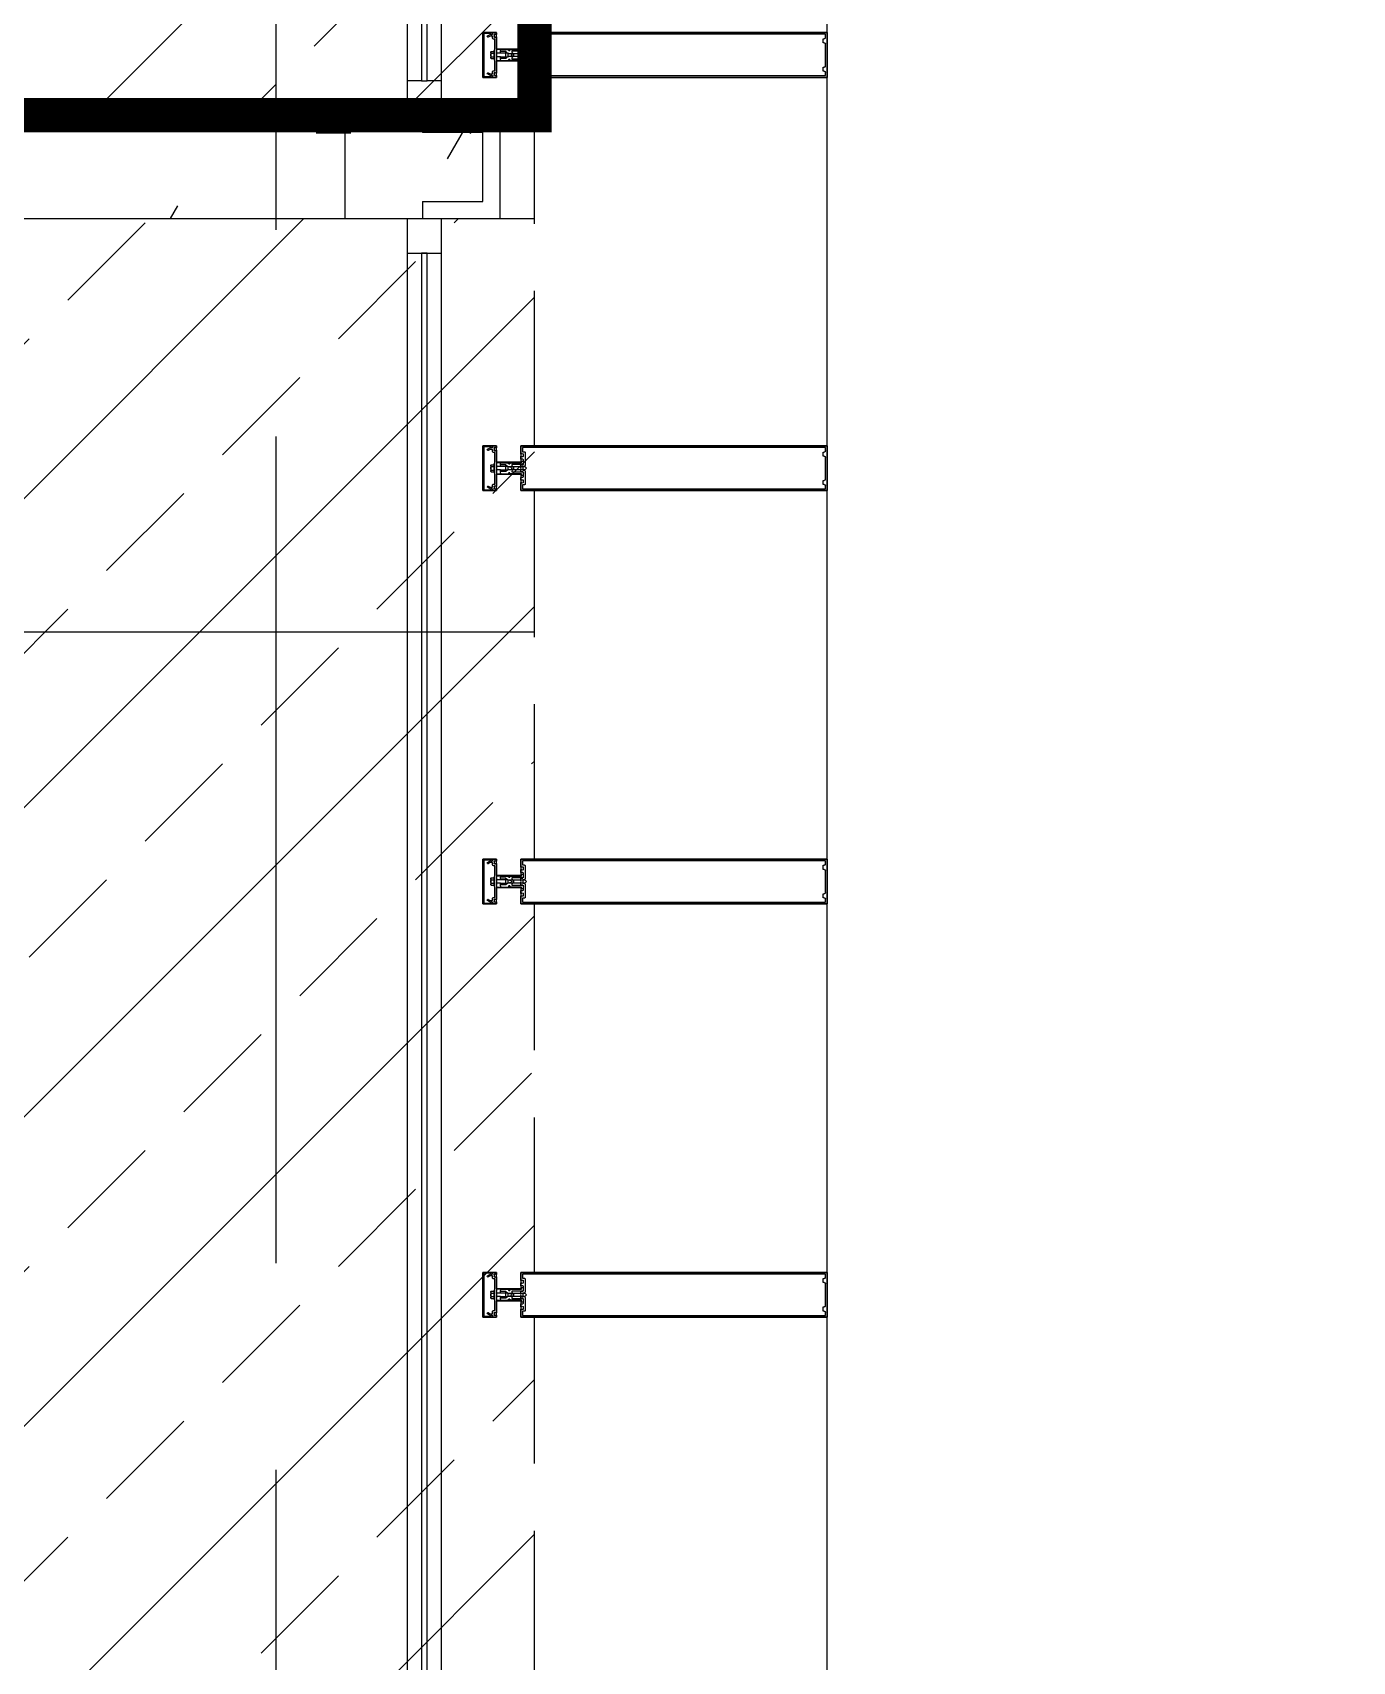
# Model space of a CAD drawing. Header units: millimetres. Extents: x -92759 to 184353, y -15225 to 86714.
# Drawn here: x 72347 to 74264, y 16021 to 18386 of the extents above; entities that cross this region are included whole.
import ezdxf

# ---------------------------------------------------------------- set-up
doc = ezdxf.new("R2010")
doc.units = ezdxf.units.MM
for name, pattern in [('HIDDEN', [0.375, 0.25, -0.125]), ('IDA - Grid Line', [2100, 1200, -300, 300, -300]), ('IDA - Hidden 065', [322.5, 225, -97.5])]:
    doc.linetypes.add(name, pattern=pattern)
for name, color, linetype in [('0-1', 9, 'Continuous'), ('A-_CLADMULN_E', 8, 'Continuous'), ('A-_DETA----_E-9', 8, 'IDA - Hidden 065'), ('A-_DETA----_ED', 8, 'Continuous'), ('A-_FLOR----_E', 8, 'Continuous'), ('A-_WALL----_E', 8, 'Continuous'), ('A-_WALL----_H', 8, 'Continuous'), ('A-_WALL----_H-1', 9, 'Continuous'), ('A-_WALLPRTN_E', 8, 'Continuous'), ('A-_WIND----_E', 8, 'Continuous'), ('A-PATT-CONC', 8, 'Continuous'), ('E-legend', 1, 'Continuous'), ('M-_SANIFIXR_E', 9, 'Continuous')]:
    doc.layers.add(name, color=color, linetype=linetype)
for name, color, linetype, true_color in [('A-_DETA----_ED-11', 9, 'Continuous', 0x808080), ('A-_WALL----_H-3', 9, 'Continuous', 0x808080), ('S-_ANOTGRID_E-1', 9, 'IDA - Grid Line', 0x808080)]:
    doc.layers.add(name, color=color, linetype=linetype, true_color=true_color)
doc.layers.add('HFI 9MM FPB', color=94, linetype='Continuous', lineweight=5)

# ---------------------------------------------------------------- blocks, each defined once
blk = doc.blocks.new('1599_FURN_RHH_BLK8 _NEW__2ND STY_dwg-10261561-BLK8_RHH_2ND STOREY PLAN')
at = {"layer": '0-1', "color": 8}
blk.add_lwpolyline([(-19299.8, -61225.1), (-19299.8, -61825.1), (-17224.8, -61825.1)], dxfattribs=at)
blk = doc.blocks.new('Rectangular Mullion - 500L X 65D mm-10416835-BLK8_RHH_2ND STOREY PLAN')
at = {"layer": 'A-_DETA----_ED'}
for p, q in [((32.5, 463), (-32.5, 463)), ((-32.5, 463), (-32.5, 18)), ((-30, 460.5), (-25.1, 460.5)), ((-30, 20.5), (-30, 460.5)), ((-23.6, 458.9), (-23.6, 457.4)), ((-23.6, 457.4), (-17.7, 457.4)), ((-17.7, 457.4), (-17.7, 458.9)), ((-16.1, 460.5), (16.1, 460.5)), ((17.7, 458.9), (17.7, 457.4)), ((17.7, 457.4), (23.6, 457.4)), ((23.6, 457.4), (23.6, 458.9)), ((25.1, 460.5), (30, 460.5)), ((30, 460.5), (30, 20.5)), ((32.5, 18), (32.5, 463)), ((-4.1, 24.3), (-23.2, 24.3)), ((23.2, 24.3), (4.1, 24.3)), ((-32.5, 18), (-21, 18)), ((-24, 20.5), (-30, 20.5)), ((-24, 23.6), (-24, 20.5)), ((-20.2, 21.8), (-17.9, 21.8)), ((-17.1, 18), (-13.8, 18)), ((-13.1, 18.8), (-13.1, 21)), ((-12.3, 21.8), (-5.9, 21.8)), ((-10.5, 21.8), (-10.5, 19.9)), ((-9.7, 19.2), (-8, 19.2)), ((-8, 19.2), (-8, 2.5)), ((-8, -11.6), (-8, 0)), ((-7.7, 2.2), (-6.7, 2.2)), ((-6.7, 0.3), (-7.7, 0.3)), ((-6.4, 2), (-6.4, 0.6)), ((-5.4, 5.1), (-5.4, 20.3)), ((-3.5, 5.1), (-5.4, 5.1)), ((-5.1, 21), (-5.1, 18.8)), ((-4.3, 18), (-0.8, 18)), ((-2.6, 21.3), (-2.6, 22.8)), ((2.6, 21.3), (-2.6, 21.3)), ((-2.5, -1.3), (-1.1, 4.3)), ((-0.8, 18), (0, 18.8)), ((0, 18.8), (0.8, 18)), ((0.8, 18), (4.3, 18)), ((1.1, 4.3), (2.5, -1.3)), ((2.6, 22.8), (2.6, 21.3)), ((5.4, 5.1), (3.5, 5.1)), ((5.1, 18.8), (5.1, 21)), ((5.4, 20.3), (5.4, 5.1)), ((5.9, 21.8), (12.3, 21.8)), ((6.4, 0.6), (6.4, 2)), ((6.7, 2.2), (7.7, 2.2)), ((7.7, 0.3), (6.7, 0.3)), ((8, 19.2), (9.7, 19.2)), ((8, 2.5), (8, 19.2)), ((8, -11.6), (8, 0)), ((10.5, 19.9), (10.5, 21.8)), ((13.1, 21), (13.1, 18.8)), ((13.8, 18), (17.1, 18)), ((17.9, 21.8), (20.2, 21.8)), ((21, 18), (32.5, 18)), ((24, 20.5), (24, 23.6)), ((30, 20.5), (24, 20.5)), ((-32.5, -17.5), (-32.5, -22.2)), ((-29.9, -17), (-32, -17)), ((-31.7, -23), (-30.7, -23)), ((-30.5, -23.2), (-31, -23.2)), ((-26.8, -20.8), (-29, -20.8)), ((-27.4, -23), (-24.5, -23)), ((-27.4, -26.4), (-27.4, -23)), ((-5.7, -17), (-25.9, -17)), ((-23, -19.5), (-8.3, -19.5)), ((-23, -21.5), (-23, -19.5)), ((-8.3, -19.5), (-7.6, -20.2)), ((-6.9, -11.6), (-8, -11.6)), ((-0.4, -20.2), (-7.6, -20.2)), ((-6.9, -11.6), (-6.6, -12)), ((-6.6, -12), (-6.2, -11.6)), ((-6.2, -11.6), (-4.3, -11.6)), ((-5.3, -16.6), (-5.7, -17)), ((-5, -17), (-5.3, -16.6)), ((5, -17), (-5, -17)), ((-2.4, -0.9), (-4.9, -3.8)), ((-4.9, -3.8), (4.9, -3.8)), ((-4.9, -3.8), (-4.9, -11.6)), ((-4.3, -11.6), (-3.9, -12)), ((-3.9, -12), (-3.6, -11.6)), ((-3.6, -11.6), (-2.5, -11.6)), ((-2.5, -11.6), (-2.5, -1.1)), ((2.4, -0.9), (-2.4, -0.9)), ((-0.4, -20.2), (0, -19.8)), ((0, -19.8), (0.4, -20.2)), ((7.6, -20.2), (0.4, -20.2)), ((4.9, -3.8), (2.4, -0.9)), ((2.5, -1.3), (2.5, -11.6)), ((2.5, -11.6), (3.6, -11.6)), ((3.6, -11.6), (3.9, -12)), ((3.9, -12), (4.3, -11.6)), ((4.3, -11.6), (6.2, -11.6)), ((4.9, -3.8), (4.9, -11.6)), ((5.3, -16.6), (5, -17)), ((5.7, -17), (5.3, -16.6)), ((25.9, -17), (5.7, -17)), ((6.2, -11.6), (6.6, -12)), ((6.6, -12), (6.9, -11.6)), ((8, -11.6), (6.9, -11.6)), ((7.6, -20.2), (8.3, -19.5)), ((8.3, -19.5), (23, -19.5)), ((23, -19.5), (23, -21.5)), ((24.5, -23), (27.4, -23)), ((25.5, -19.5), (25.5, -19.3)), ((29, -20.8), (26.8, -20.8)), ((27.4, -23), (27.4, -26.4)), ((32, -17), (29.9, -17)), ((30.3, -19.3), (30.3, -19.5)), ((31, -23.2), (30.5, -23.2)), ((30.7, -23), (31.7, -23)), ((32.5, -22.2), (32.5, -17.5)), ((-32.5, -24.8), (-32.5, -37)), ((-32.5, -37), (32.5, -37)), ((-31.2, -25.3), (-30.5, -25.3)), ((-31.2, -35.7), (-31.2, -25.3)), ((-15.9, -35.7), (-31.2, -35.7)), ((-30.3, -25.5), (-27.6, -30.1)), ((-25.9, -29.1), (-27.4, -26.4)), ((0, -35.5), (-15.9, -35.7)), ((15.9, -35.7), (0, -35.5)), ((31.2, -35.7), (15.9, -35.7)), ((27.4, -26.4), (25.9, -29.1)), ((27.6, -30.1), (30.3, -25.5)), ((30.5, -25.3), (31.2, -25.3)), ((31.2, -25.3), (31.2, -35.7)), ((32.5, -37), (32.5, -24.8))]:
    blk.add_line(p, q, dxfattribs=at)
for centre, radius, start, end in [((-25.1, 458.9), 1.52, 0, 90), ((-16.1, 458.9), 1.52, 90, 180), ((16.1, 458.9), 1.52, 0, 90), ((25.1, 458.9), 1.52, 90, 180), ((-23.2, 23.6), 0.762, 90, 180), ((-4.1, 22.8), 1.52, 360, 90), ((4.1, 22.8), 1.52, 90, 180), ((23.2, 23.6), 0.762, 0, 90), ((-20.2, 20.5), 1.27, 90, 180), ((-19.2, 20.3), 2.29, 180, 225.1897), ((-21, 18.4), 0.381, 270, 45.1897), ((-17.9, 20.5), 1.27, 0, 90), ((-17.1, 18.4), 0.381, 134.8103, 270), ((-18.9, 20.3), 2.29, 314.8103, 0), ((-13.8, 18.8), 0.762, 270, 0), ((-12.3, 21), 0.762, 90, 180), ((-9.7, 19.9), 0.762, 180, 270), ((-7.7, 2.5), 0.254, 180, 270), ((-7.7, 0), 0.254, 90, 180), ((-6.9, 20.3), 1.52, 360, 90), ((-6.7, 2), 0.254, 360, 90), ((-6.7, 0.6), 0.254, 270, 360), ((-5.9, 21), 0.762, 0, 90), ((-4.3, 18.8), 0.762, 180, 270), ((0, 4), 3.63, 17.5064, 162.4936), ((0, 4), 1.09, 15, 165), ((4.3, 18.8), 0.762, 270, 0), ((5.9, 21), 0.762, 90, 180), ((6.9, 20.3), 1.52, 90, 180), ((6.7, 2), 0.254, 90, 180), ((6.7, 0.6), 0.254, 180, 270), ((7.7, 2.5), 0.254, 270, 0), ((7.7, 0), 0.254, 0, 90), ((9.7, 19.9), 0.762, 270, 0), ((12.3, 21), 0.762, 0, 90), ((13.8, 18.8), 0.762, 180, 270), ((17.9, 20.5), 1.27, 90, 180), ((18.9, 20.3), 2.29, 180, 225.1897), ((17.1, 18.4), 0.381, 270, 45.1897), ((20.2, 20.5), 1.27, 0, 90), ((21, 18.4), 0.381, 134.8103, 270), ((19.2, 20.3), 2.29, 314.8103, 0), ((-32, -17.5), 0.508, 90, 180), ((-31.7, -22.2), 0.762, 180, 270), ((-31, -24.8), 1.52, 90, 180), ((-30.7, -24.3), 1.27, 288.6629, 90), ((-30.5, -24.3), 1.02, 270, 90), ((-28, -19.3), 2.29, 134.8103, 180), ((-29, -19.5), 1.27, 180, 270), ((-29.9, -17.4), 0.381, 314.8103, 90), ((-26.8, -19.5), 1.27, 270, 0), ((-25.9, -17.4), 0.381, 90, 225.1897), ((-27.8, -19.3), 2.29, 0, 45.1897), ((-24.5, -21.5), 1.52, 270, 0), ((24.5, -21.5), 1.52, 180, 270), ((27.8, -19.3), 2.29, 134.8103, 180), ((26.8, -19.5), 1.27, 180, 270), ((25.9, -17.4), 0.381, 314.8103, 90), ((29, -19.5), 1.27, 270, 0), ((29.9, -17.4), 0.381, 90, 225.1897), ((30.7, -24.3), 1.27, 90, 251.3371), ((30.5, -24.3), 1.02, 90, 270), ((28, -19.3), 2.29, 0, 45.1897), ((31, -24.8), 1.52, 360, 90), ((31.7, -22.2), 0.762, 270, 0), ((32, -17.5), 0.508, 0, 90), ((-26.8, -29.6), 1.02, 210, 30), ((26.8, -29.6), 1.02, 150, 330)]:
    blk.add_arc(centre, radius, start, end, dxfattribs=at)
at = {"layer": 'A-_DETA----_ED-11'}
for p, q in [((0, 26.4), (-2.4, 24)), ((-2.4, 24), (-2.4, -0.9)), ((2.4, 24), (0, 26.4)), ((2.4, -0.9), (2.4, 24)), ((-8, -17), (-8, -11.6)), ((-6.3, -21.2), (-6.3, -20.2)), ((6.4, -21.2), (-6.3, -21.2)), ((-5.2, -24.7), (-5.2, -21.2)), ((-2.6, -24.7), (-2.6, -21.2)), ((-2.5, -11.6), (-2.5, -17)), ((2.5, -11.6), (2.5, -17)), ((2.6, -24.7), (2.6, -21.2)), ((5.2, -24.7), (5.2, -21.2)), ((6.4, -20.2), (6.4, -21.2)), ((8, -11.6), (8, -17)), ((-5.1, -24.8), (5.1, -24.8)), ((3.9, -25.6), (-3.9, -25.6))]:
    blk.add_line(p, q, dxfattribs=at)
for centre, radius, start, end in [((-3.9, -24.2), 1.38, 200.9416, 339.0732), ((0, -21.4), 4.19, 234.2873, 305.7127), ((3.9, -24.2), 1.38, 200.9416, 339.0732)]:
    blk.add_arc(centre, radius, start, end, dxfattribs=at)
blk = doc.blocks.new('Rectangular Mullion - IDA - Rectangular - 500mm - Center-10425247-BLK8_RHH_2ND STOREY PLAN')
at = {"layer": 'A-_CLADMULN_E'}
for p, q in [((-32.5, 18), (-32.5, 463)), ((-32.5, 463), (32.5, 463)), ((32.5, 463), (32.5, 18)), ((-8.6875, 18), (-32.5, 18)), ((-8.6875, -17), (-8.6875, 18)), ((32.5, 18), (8.6875, 18)), ((8.6875, 18), (8.6875, -17)), ((-32.5, -37), (-32.5, -17)), ((-32.5, -17), (-8.6875, -17)), ((8.6875, -17), (32.5, -17)), ((32.5, -17), (32.5, -37)), ((32.5, -37), (-32.5, -37))]:
    blk.add_line(p, q, dxfattribs=at)
blk = doc.blocks.new('IDA - Fixed - 1 Panel - 3525L X 3825H - B8-AW06-10438481-BLK8_RHH_2ND STOREY PLAN')
at = {"layer": 'A-_WIND----_E'}
for p, q in [((-1712.5, 25), (-1762.5, 25)), ((-1712.5, -25), (-1712.5, 25)), ((1712.5, 25), (-1712.5, 25)), ((1712.6, 4), (-1712.4, 4)), ((-1712.4, 4), (-1712.4, -4)), ((-1712.4, -4), (1712.6, -4)), ((-1762.5, -25), (-1712.5, -25)), ((-1712.5, -25), (1712.5, -25))]:
    blk.add_line(p, q, dxfattribs=at)
blk = doc.blocks.new('IDA - Fixed - 1 Panel - 4475L X 3825H - B8-AW07-10438294-BLK8_RHH_2ND STOREY PLAN')
at = {"layer": 'A-_WIND----_E'}
for p, q in [((2187.5, 25), (-2187.5, 25)), ((2237.5, 25), (2187.5, 25)), ((2187.5, 25), (2187.5, 4)), ((2187.6, 4), (-2187.4, 4)), ((2187.6, -4), (2187.6, 4)), ((-2187.4, -4), (2187.6, -4)), ((2187.5, -4), (2187.5, -25)), ((-2187.5, -25), (2187.5, -25)), ((2187.5, -25), (2237.5, -25))]:
    blk.add_line(p, q, dxfattribs=at)
blk = doc.blocks.new('A$C7f2274b8')
at = {"layer": 'A-_WALL----_H'}
h = blk.add_hatch(dxfattribs=at)
h.set_pattern_fill('FP_14', color=256, style=0, pattern_type=2)
h.set_pattern_definition([(0, (-1370.95, 58488.3), (1219.2, 304.8), [50.292, -864.108, 50.292, -864.108, -4876.8]), (0, (-1370.95, 58488.3), (1219.2, 304.8), [-1828.8, 50.292, -1778.508, 50.292, -864.108, -2133.6]), (0, (-1370.95, 58488.3), (1219.2, 304.8), [-4572, 50.292, -559.308, 50.292, -1473.708]), (120, (-913.75, 58640.7), (-873.5645, 903.4582), [50.292, -864.108, 50.292, -864.108, -4876.8]), (120, (-913.75, 58640.7), (-873.5645, 903.4582), [-1828.8, 50.292, -1778.508, 50.292, -864.108, -2133.6]), (120, (-913.75, 58640.7), (-873.5645, 903.4582), [-4572, 50.292, -559.308, 50.292, -1473.708]), (240, (-761.35, 59250.3), (-345.6355, -1208.2582), [50.292, -864.108, 50.292, -864.108, -4876.8]), (240, (-761.35, 59250.3), (-345.6355, -1208.2582), [-1828.8, 50.292, -1778.508, 50.292, -864.108, -2133.6]), (240, (-761.35, 59250.3), (-345.6355, -1208.2582), [-4572, 50.292, -559.308, 50.292, -1473.708])])
h.paths.add_polyline_path([(625, -600), (625, 0), (600, 0), (600, -600)])
h.paths.add_polyline_path([(512.5, 3525), (625, 3525), (625, 3675), (512.5, 3675), (512.5, 3650), (600, 3650), (600, 3550), (512.5, 3550)])
at = {"layer": 'A-_WALL----_H-3'}
h = blk.add_hatch(dxfattribs=at)
h.set_pattern_fill('FP_10', color=256, style=0, pattern_type=2)
h.set_pattern_definition([(0, (-1370.95, 58488.29), (609.6, 152.4), [50.292, -406.908, 50.292, -406.908, -2438.4]), (0, (-1370.95, 58488.29), (609.6, 152.4), [-914.4, 50.292, -864.108, 50.292, -406.908, -1066.8]), (0, (-1370.95, 58488.29), (609.6, 152.4), [-2286, 50.292, -254.508, 50.292, -711.708]), (120, (-1142.35, 58564.49), (-436.78227, 451.7291), [50.292, -406.908, 50.292, -406.908, -2438.4]), (120, (-1142.35, 58564.49), (-436.78227, 451.7291), [-914.4, 50.292, -864.108, 50.292, -406.908, -1066.8]), (120, (-1142.35, 58564.49), (-436.78227, 451.7291), [-2286, 50.292, -254.508, 50.292, -711.708]), (240, (-1066.15, 58869.29), (-172.81773, -604.1291), [50.292, -406.908, 50.292, -406.908, -2438.4]), (240, (-1066.15, 58869.29), (-172.81773, -604.1291), [-914.4, 50.292, -864.108, 50.292, -406.908, -1066.8]), (240, (-1066.15, 58869.29), (-172.81773, -604.1291), [-2286, 50.292, -254.508, 50.292, -711.708])])
h.paths.add_polyline_path([(400, 3525), (512.5, 3525), (512.5, 3550), (600, 3550), (600, 3650), (512.5, 3650), (512.5, 3675), (400, 3675), (400, 3600)])
h.paths.add_polyline_path([(400, 8125), (600, 8125), (600, 8150), (400, 8150)])
at = {"layer": 'A-_DETA----_E-9'}
for p, q in [((675, 3795), (675, 4148.8)), ((675, 3195), (675, 3730)), ((675, 2595), (675, 3130)), ((675, 1995), (675, 2530)), ((675, 1395), (675, 1930))]:
    blk.add_line(p, q, dxfattribs=at)
at = {"layer": 'A-_FLOR----_E'}
for p, q in [((1100, 3795), (1100, 4330)), ((1100, 3195), (1100, 3730)), ((1100, 2595), (1100, 3130)), ((1100, 1995), (1100, 2530)), ((1100, 1395), (1100, 1930))]:
    blk.add_line(p, q, dxfattribs=at)
at = {"layer": 'A-_WALL----_E'}
for p, q in [((625, 3675), (400, 3675)), ((400, 3525), (400, 3675)), ((512.5, 3675), (512.5, 3650)), ((625, 3525), (625, 3675)), ((600, 3650), (512.5, 3650)), ((600, 3550), (600, 3650)), ((512.5, 3550), (512.5, 3525)), ((512.5, 3550), (600, 3550)), ((400, 3525), (625, 3525))]:
    blk.add_line(p, q, dxfattribs=at)
at = {"layer": 'A-_CLADMULN_E', "extrusion": (0, 0, -1), "rotation": 90.0000000000004}
for name, p in [('Rectangular Mullion - 500L X 65D mm-10416835-BLK8_RHH_2ND STOREY PLAN', (-637, 3762.5)), ('Rectangular Mullion - IDA - Rectangular - 500mm - Center-10425247-BLK8_RHH_2ND STOREY PLAN', (-637, 3762.5)), ('Rectangular Mullion - 500L X 65D mm-10416835-BLK8_RHH_2ND STOREY PLAN', (-637, 3162.5)), ('Rectangular Mullion - IDA - Rectangular - 500mm - Center-10425247-BLK8_RHH_2ND STOREY PLAN', (-637, 3162.5)), ('Rectangular Mullion - 500L X 65D mm-10416835-BLK8_RHH_2ND STOREY PLAN', (-637, 2562.5)), ('Rectangular Mullion - IDA - Rectangular - 500mm - Center-10425247-BLK8_RHH_2ND STOREY PLAN', (-637, 2562.5)), ('Rectangular Mullion - 500L X 65D mm-10416835-BLK8_RHH_2ND STOREY PLAN', (-637, 1962.5)), ('Rectangular Mullion - IDA - Rectangular - 500mm - Center-10425247-BLK8_RHH_2ND STOREY PLAN', (-637, 1962.5))]:
    blk.add_blockref(name, p, dxfattribs=at)
at = {"layer": 'A-_WIND----_E', "rotation": 269.9999999999999}
for name, p in [('IDA - Fixed - 1 Panel - 4475L X 3825H - B8-AW07-10438294-BLK8_RHH_2ND STOREY PLAN', (515, 5912.5)), ('IDA - Fixed - 1 Panel - 3525L X 3825H - B8-AW06-10438481-BLK8_RHH_2ND STOREY PLAN', (515, 1762.5))]:
    blk.add_blockref(name, p, dxfattribs=at)
blk = doc.blocks.new('A$C3019c3af')
at = {"layer": 'A-_WALL----_H-1'}
h = blk.add_hatch(dxfattribs=at)
h.set_pattern_fill('FP_8', color=256, style=0, pattern_type=2)
h.set_pattern_definition([(0, (-11670.95, 40338.29), (609.6, 152.4), [50.292, -406.908, 50.292, -406.908, -2438.4]), (0, (-11670.95, 40338.29), (609.6, 152.4), [-914.4, 50.292, -864.108, 50.292, -406.908, -1066.8]), (0, (-11670.95, 40338.29), (609.6, 152.4), [-2286, 50.292, -254.508, 50.292, -711.708]), (120, (-11442.35, 40414.49), (-436.78227, 451.7291), [50.292, -406.908, 50.292, -406.908, -2438.4]), (120, (-11442.35, 40414.49), (-436.78227, 451.7291), [-914.4, 50.292, -864.108, 50.292, -406.908, -1066.8]), (120, (-11442.35, 40414.49), (-436.78227, 451.7291), [-2286, 50.292, -254.508, 50.292, -711.708]), (240, (-11366.15, 40719.29), (-172.81773, -604.1291), [50.292, -406.908, 50.292, -406.908, -2438.4]), (240, (-11366.15, 40719.29), (-172.81773, -604.1291), [-914.4, 50.292, -864.108, 50.292, -406.908, -1066.8]), (240, (-11366.15, 40719.29), (-172.81773, -604.1291), [-2286, 50.292, -254.508, 50.292, -711.708])])
h.paths.add_polyline_path([(-11700, -14625), (-9625, -14625), (-9625, -14475), (-11700, -14475), (-11700, -14550)])
h.paths.add_polyline_path([(-19900, -14625), (-19650, -14625), (-19650, -14475), (-20000, -14475), (-20000, -14625)])
h.paths.add_polyline_path([(-18550, -14625), (-14250, -14625), (-14250, -14475), (-18550, -14475), (-18550, -14550)])
h.paths.add_polyline_path([(-13050, -14625), (-12800, -14625), (-12800, -14475), (-13150, -14475), (-13150, -14625)])
h.paths.add_polyline_path([(-21100, -14625), (-21100, -14475), (-22900, -14475), (-22900, -14625)])
at = {"layer": 'A-_WALLPRTN_E'}
for p, q in [((-9625, -14475), (-11700, -14475)), ((-11700, -14625), (-9625, -14625))]:
    blk.add_line(p, q, dxfattribs=at)
at = {"layer": 'S-_ANOTGRID_E-1'}
blk.add_line((-10000, -20341.4), (-10000, 52351.8), dxfattribs=at)
blk.add_blockref('A$C7f2274b8', (-10300, -18150))
at = {"layer": 'M-_SANIFIXR_E'}
blk.add_blockref('1599_FURN_RHH_BLK8 _NEW__2ND STY_dwg-10261561-BLK8_RHH_2ND STOREY PLAN', (7599.8, 46600.1), dxfattribs=at)
blk = doc.blocks.new('RCP_B8L2')
at = {"layer": 'HFI 9MM FPB'}
h = blk.add_hatch(dxfattribs=at)
h.set_pattern_fill('ANSI33', color=256, scale=50)
h.set_pattern_definition([(45, (-381589.02, -647239), (-224.5064, 224.5064), []), (45, (-381364.5, -647239), (-224.5064, 224.5064), [158.75, -79.375])])
h.paths.add_polyline_path([(-397618.1, -197577.3), (-385268.1, -197577.3), (-385268.1, -194177.3), (-378029.8, -194177.3), (-378029.8, -197377.3), (-379618.1, -197377.3), (-379618.1, -196977.3), (-380218.1, -196977.3), (-380218.1, -197577.3), (-379543.1, -197577.3), (-379543.1, -202052.3), (-392818.3, -202052.3), (-392818.1, -200852.3), (-397618.1, -200852.3)])
h.paths.add_polyline_path([(-397018.1, -198014.8), (-397018.1, -200414.8), (-392218.1, -200414.8), (-392218.1, -201614.8), (-380218.1, -201614.8), (-380218.1, -196814.8), (-378418.1, -196814.8), (-378418.1, -194414.8), (-384948.8, -194414.8), (-385018.1, -198014.8)], flags=16)
h = blk.add_hatch(dxfattribs=at)
h.set_pattern_fill('ANSI33', color=256, scale=50)
h.set_pattern_definition([(45, (-581589.02, -147239), (-224.5064, 224.5064), []), (45, (-581364.5, -147239), (-224.5064, 224.5064), [158.75, -79.375])])
h.paths.add_polyline_path([(-382718.1, -202502.3), (-380318.1, -202502.3), (-380318.1, -206102.3), (-382718.1, -206102.3)], flags=16)
h.paths.add_polyline_path([(-382818.1, -202201.8), (-379543.1, -202202.8), (-379543.1, -206352.8), (-382818.1, -206351.8)])
blk = doc.blocks.new('EL_B8_L2_R4')
at = {"color": 6, "linetype": 'HIDDEN', "ltscale": 20, "const_width": 50}
blk.add_lwpolyline([(-15340, -53200), (-22950, -53200), (-22950, -56600), (-35300, -56600), (-35300, -59875), (-30500, -59875), (-30500, -61075), (-17225, -61075), (-17225, -56400), (-15340, -56400), (-15340, -53200)], dxfattribs=at)

msp = doc.modelspace()

# ---------------------------------------------------------------- block references
at = {"layer": '0-1'}
msp.add_blockref('A$C3019c3af', (82701.1, 32741.2), dxfattribs=at)
at = {"layer": 'A-PATT-CONC'}
msp.add_blockref('RCP_B8L2', (452619.1, 220318.5), dxfattribs=at)
at = {"layer": 'E-legend', "color": 7}
msp.add_blockref('EL_B8_L2_R4', (90301.1, 79341.2), dxfattribs=at)

doc.saveas('drawing.dxf')
